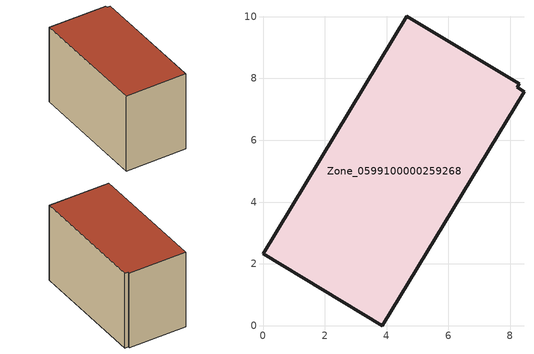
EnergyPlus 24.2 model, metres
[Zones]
Zone_0599100000259268
 floor ground (C_G): 0,2.32 4.66,10.01 8.3,7.82 8.23,7.71 8.45,7.57 3.86,0 z0
 wall outside (C_F): 4.66,10.01 0,2.32 3.86,0 8.45,7.57 8.23,7.71 8.3,7.82 4.66,10.01 z0:5.79
 roof outside (C_R): 8.45,7.57 8.23,7.71 8.3,7.82 4.66,10.01 0,2.32 3.86,0 z5.79
[BUILDING]
Pand.0599100000259268: North Axis=0; Terrain=City; Loads Convergence Tolerance Value=0.04; Temperature Convergence Tolerance Value=0.4; Solar Distribution=FullExterior; Maximum Number of Warmup Days=25; Minimum Number of Warmup Days=1
[Site:Location]
Rotterdam.The.Hague.AP_ZH_NLD Design_Conditions: Latitude=51.96; Longitude=4.45; Time Zone=1; Elevation=-4.5
[SITE:GROUNDTEMPERATURE:BUILDINGSURFACE]
18, 18, 18, 18, 18, 18, 18, 18, 18, 18, 18, 18
[MATERIAL] Thermal Absorptance=0.9; Solar Absorptance=0.7; Visible Absorptance=0.7
Name | Roughness | Thickness | Conductivity | Density | Specific Heat
G.TI.1946-1964 | MediumSmooth | 0.15 | 1 | 540 | 1210
F.TI.1946-1964 | Rough | 0.3 | 0.857143 | 1920 | 840
R.TI.1946-1964 | MediumRough | 0.2 | 0.277778 | 1500 | 1000
[CONSTRUCTION]
C_G: G.TI.1946-1964
C_F: F.TI.1946-1964
C_R: R.TI.1946-1964
[ZONE]
Zone_0599100000259268: Type=1; Multiplier=1; Ceiling Height=Autocalculate; Volume=Autocalculate; Floor Area=autocalculate; Part of Total Floor Area=Yes
[ZONEINFILTRATION:DESIGNFLOWRATE]
Infil_Zone_0599100000259268: Zone or ZoneList or Space or SpaceList=Zone_0599100000259268; Schedule=AlwaysOn; Design Flow Rate Calculation Method=Flow/Area; Flow Rate per Floor Area=0.003; Constant Term Coefficient=1; Temperature Term Coefficient=0; Velocity Term Coefficient=0; Velocity Squared Term Coefficient=0
[HVACTEMPLATE:ZONE:IDEALLOADSAIRSYSTEM]
Zone_0599100000259268: Maximum Heating Supply Air Temperature=50; Minimum Cooling Supply Air Temperature=13; Maximum Heating Supply Air Humidity Ratio=0.0156; Minimum Cooling Supply Air Humidity Ratio=0.0077; Heating Limit=NoLimit; Cooling Limit=NoLimit; Dehumidification Control Type=ConstantSensibleHeatRatio; Cooling Sensible Heat Ratio=0.7; Dehumidification Setpoint=60; Humidification Control Type=None; Humidification Setpoint=30; Outdoor Air Method=None; Outdoor Air Flow Rate per Person=0.00944; Outdoor Air Flow Rate per Zone Floor Area=0; Outdoor Air Flow Rate per Zone=0; Demand Controlled Ventilation Type=None; Outdoor Air Economizer Type=NoEconomizer; Heat Recovery Type=None; Sensible Heat Recovery Effectiveness=0.7; Latent Heat Recovery Effectiveness=0.65
[ZONECONTROL:THERMOSTAT]
ThermostatControl_Zone_0599100000259268: Zone or ZoneList=Zone_0599100000259268; Control Type Schedule=DualSetpointControlType; Control 1=Thermostat_Zone_0599100000259268; Temperature Difference Between Cutout And Setpoint=0
[THERMOSTATSETPOINT:DUALSETPOINT]
Thermostat_Zone_0599100000259268: Heating Setpoint Temperature Schedule=HeatingSetpoint_Zone_0599100000259268; Cooling Setpoint Temperature Schedule=CoolingSetpoint_Zone_0599100000259268
[SCHEDULE:COMPACT]
HeatingSetpoint_Zone_0599100000259268: Through: 12/31, For: AllDays, Until: 24:00, 21
CoolingSetpoint_Zone_0599100000259268: Through: 12/31, For: AllDays, Until: 24:00, 24
DualSetpointControlType: Through: 12/31, For: AllDays, Until: 24:00, 4
AlwaysOn: Through: 12/31, For: AllDays, Until: 24:00, 1
